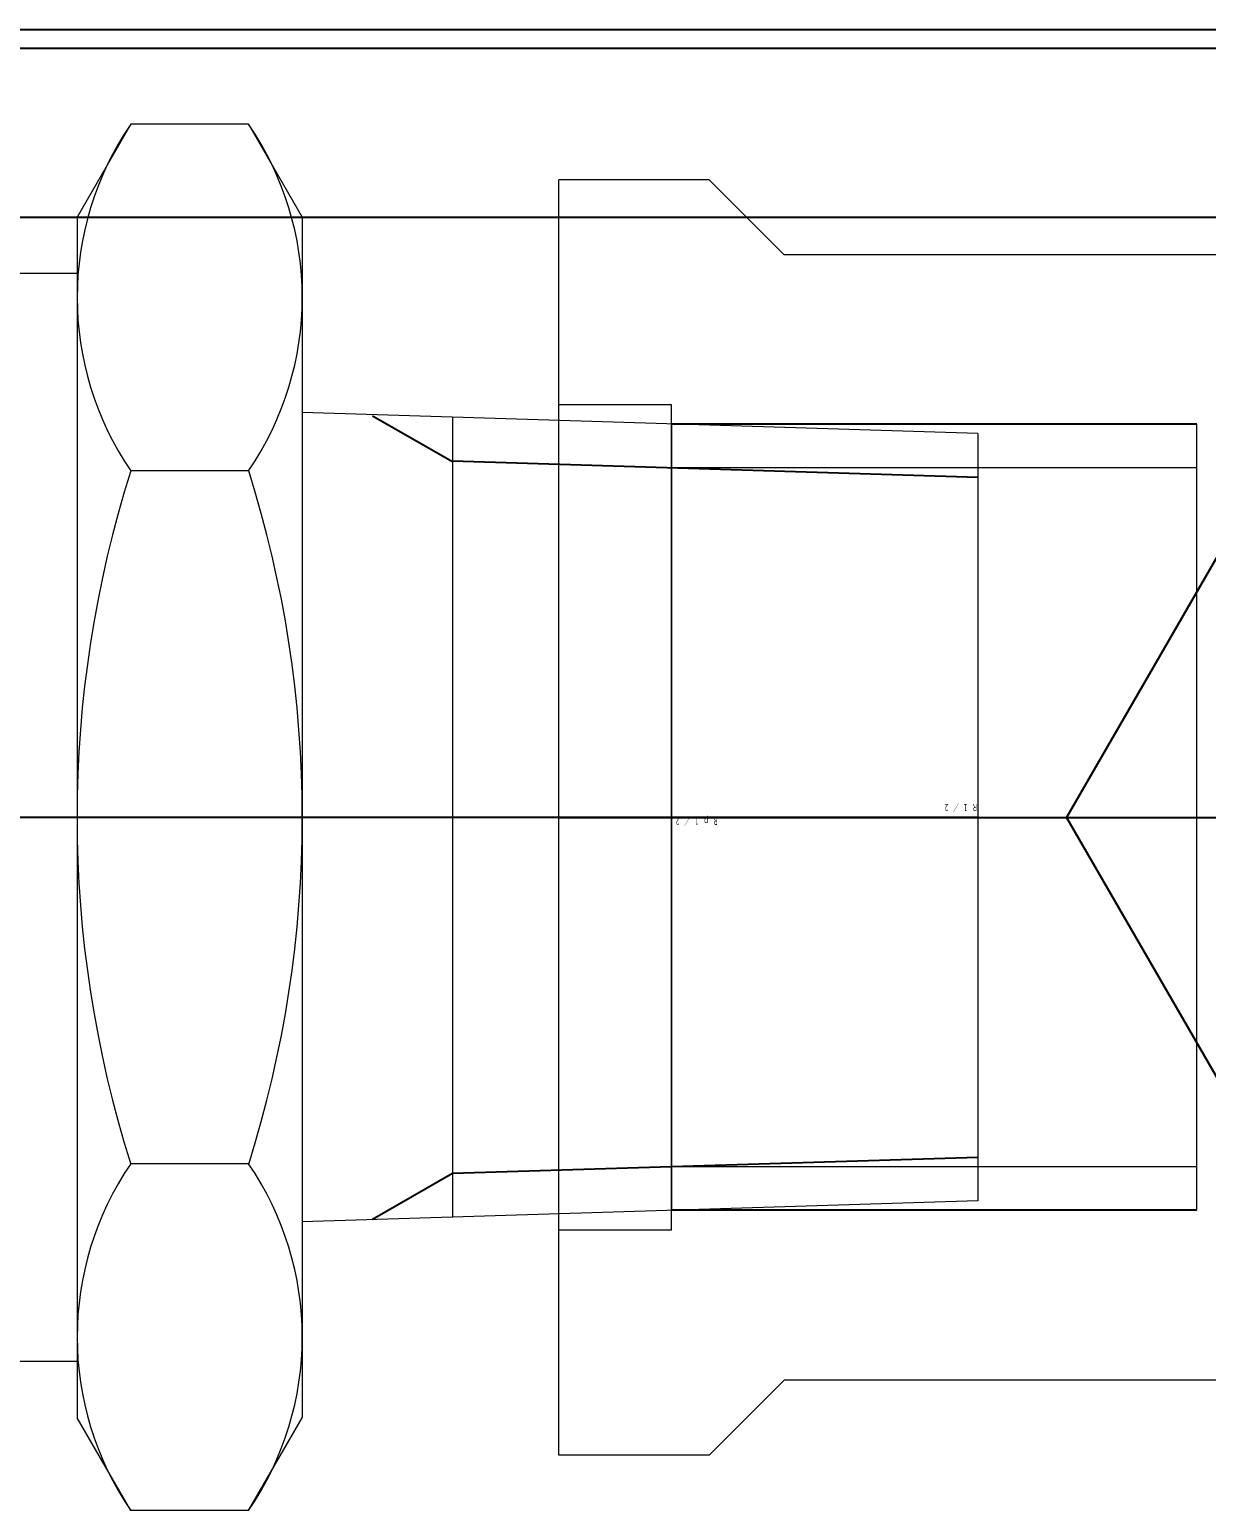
# Model space of a CAD drawing. Units: millimetres on the paper. Extents: x -385 to 15, y -594 to 267.
# Drawn here: x -271.298 to -268.162, y -86.761 to -82.814 of the extents above; entities that cross this region are included whole.
import ezdxf

# ---------------------------------------------------------------- set-up
doc = ezdxf.new("R2010")
doc.units = ezdxf.units.MM
for name, pattern in [('USER2', [6, 3, -1, 1, -1]), ('USER3', [8, 3, -1, 1, -1, 1, -1]), ('USER4', [8, 5, -3])]:
    doc.linetypes.add(name, pattern=pattern)
doc.layers.add('1_10', color=7, linetype='Continuous', lineweight=25)
doc.styles.add('ＭＳ ゴシック', font='')
doc.styles.get('ＭＳ ゴシック').set_extended_font_data('MS Gothic')

msp = doc.modelspace()

# ---------------------------------------------------------------- linework, layer by layer
at = {"layer": '1_10', "color": 190}
msp.add_line((-333.237, -82.814), (-260.137, -82.814), dxfattribs=at)
at = {"layer": '1_10', "color": 60}
for p, q in [((-257.687, -82.864), (-335.687, -82.864)), ((-335.687, -83.314), (-257.687, -83.314))]:
    msp.add_line(p, q, dxfattribs=at)
at = {"layer": '1_10', "color": 40, "lineweight": 13}
for p, q in [((-271.028, -83.066), (-271.171, -83.314)), ((-270.714, -83.066), (-271.028, -83.066)), ((-270.714, -83.066), (-270.571, -83.314)), ((-271.171, -83.314), (-271.171, -86.514)), ((-270.571, -83.314), (-270.571, -86.514)), ((-268.771, -83.891), (-270.571, -83.835)), ((-270.171, -83.848), (-270.171, -85.98)), ((-268.771, -83.891), (-268.771, -85.936)), ((-270.714, -83.99), (-271.028, -83.99)), ((-270.714, -85.837), (-271.028, -85.837)), ((-268.771, -85.936), (-270.571, -85.992)), ((-271.028, -86.761), (-271.171, -86.514)), ((-270.714, -86.761), (-270.571, -86.514)), ((-270.714, -86.761), (-271.028, -86.761))]:
    msp.add_line(p, q, dxfattribs=at)
at = {"layer": '1_10', "color": 4, "lineweight": 13}
for p, q in [((-269.887, -86.614), (-269.887, -83.214)), ((-269.487, -83.214), (-269.887, -83.214)), ((-269.487, -83.214), (-269.287, -83.414)), ((-267.669, -83.414), (-269.287, -83.414)), ((-271.171, -83.464), (-275.271, -83.464)), ((-271.171, -86.364), (-275.271, -86.364)), ((-269.487, -86.614), (-269.287, -86.414)), ((-267.669, -86.414), (-269.287, -86.414)), ((-269.487, -86.614), (-269.887, -86.614))]:
    msp.add_line(p, q, dxfattribs=at)
at = {"layer": '1_10', "color": 4}
for p, q in [((-267.611, -83.314), (-268.535, -84.914)), ((-268.535, -84.914), (-267.611, -86.514))]:
    msp.add_line(p, q, dxfattribs=at)
at = {"layer": '1_10', "color": 4, "linetype": 'USER4', "lineweight": 13}
for p, q in [((-269.587, -83.814), (-269.887, -83.814)), ((-269.587, -86.014), (-269.587, -83.814)), ((-268.187, -85.961), (-268.187, -83.866)), ((-268.187, -83.982), (-269.587, -83.982)), ((-268.187, -85.845), (-269.587, -85.845)), ((-269.587, -86.014), (-269.887, -86.014))]:
    msp.add_line(p, q, dxfattribs=at)
at = {"layer": '1_10', "color": 40}
for p, q in [((-270.171, -83.966), (-270.384, -83.844)), ((-268.771, -84.008), (-270.171, -83.964)), ((-268.771, -85.82), (-270.171, -85.863)), ((-270.171, -85.863), (-270.384, -85.986))]:
    msp.add_line(p, q, dxfattribs=at)
at = {"layer": '1_10', "color": 4, "linetype": 'USER4'}
for p, q in [((-268.187, -83.866), (-269.587, -83.866)), ((-268.187, -85.961), (-269.587, -85.961))]:
    msp.add_line(p, q, dxfattribs=at)
at = {"layer": '1_10', "color": 40, "linetype": 'USER3', "lineweight": 13}
msp.add_line((-269.587, -83.866), (-269.587, -85.961), dxfattribs=at)
at = {"layer": '1_10', "color": 4, "linetype": 'USER2'}
for p, q in [((-268.771, -84.914), (-275.271, -84.914)), ((-269.887, -84.914), (-265.237, -84.914))]:
    msp.add_line(p, q, dxfattribs=at)
at = {"layer": '1_10', "color": 40, "lineweight": 13}
for centre, radius, start, end in [((-270.353, -83.528), 0.8179, 145.6157, 214.3843), ((-271.389, -83.528), 0.8179, 325.6157, 34.3843), ((-268.114, -84.914), 3.0571, 162.412, 197.588), ((-273.628, -84.914), 3.0571, 342.4121, 17.5879), ((-270.353, -86.299), 0.8179, 145.6157, 214.3843), ((-271.389, -86.299), 0.8179, 325.6157, 34.3843)]:
    msp.add_arc(centre, radius, start, end, dxfattribs=at)

# ---------------------------------------------------------------- texts
at = {"layer": '1_10', "insert": (-268.771, -84.876), "char_height": 0.01833, "attachment_point": 7, "rotation": 180, "style": 'ＭＳ ゴシック'}
msp.add_mtext('\\T1.64;\\W0.6;Ｒ１／２', dxfattribs=at)
at = {"layer": '1_10', "color": 4, "insert": (-269.462, -84.909), "char_height": 0.01833, "attachment_point": 7, "rotation": 180, "style": 'ＭＳ ゴシック'}
msp.add_mtext('\\T1.64;\\W0.6;Ｒｐ１／２', dxfattribs=at)

doc.saveas('drawing.dxf')
